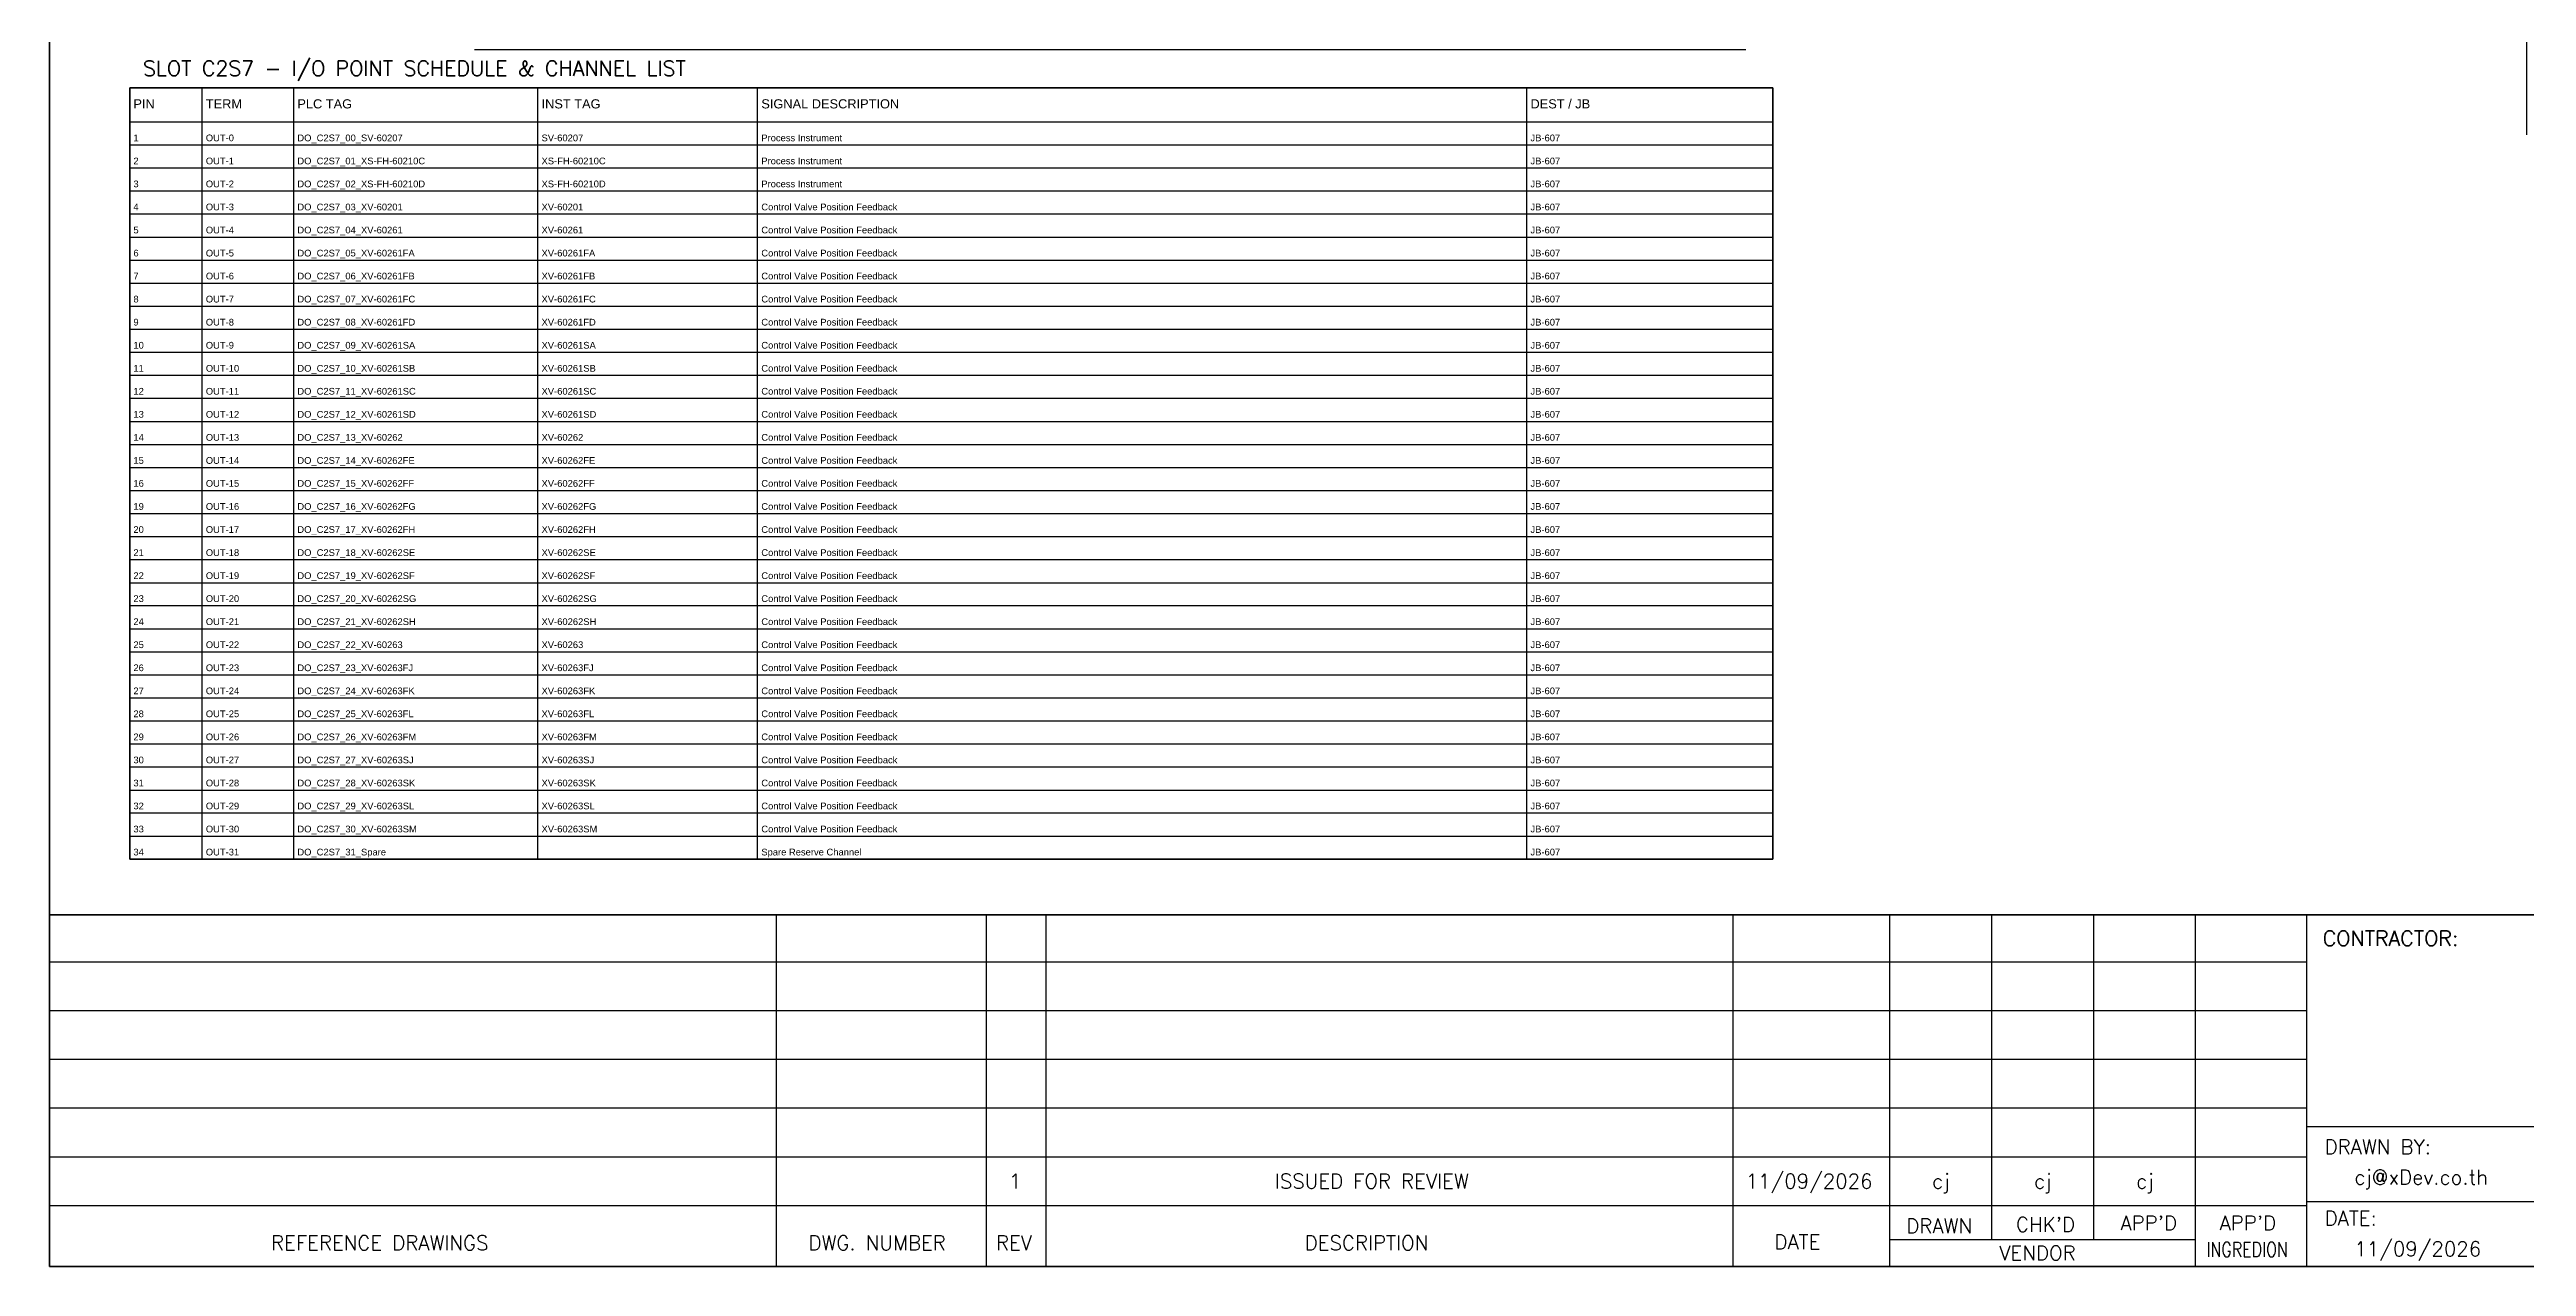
# Model space of a CAD drawing. Header units: millimetres. Extents: x 0 to 3893, y 0 to 2704.
# Drawn here: x 0 to 2029, y 0 to 997 of the extents above; entities that cross this region are included whole.
import ezdxf
from ezdxf.enums import TextEntityAlignment as Align

# ---------------------------------------------------------------- set-up
doc = ezdxf.new("R2010")
doc.units = ezdxf.units.MM
for name, color, linetype in [('GT_1', 9, 'Continuous'), ('HELPPOINT', 7, 'Continuous'), ('MEMBER', 7, 'Continuous')]:
    doc.layers.add(name, color=color, linetype=linetype)
doc.layers.add('IE-WIRE', color=7, linetype='Continuous', lineweight=25)
doc.styles.add('ROMANS', font='romans.shx', dxfattribs={"width": 0.85, "height": 25})
doc.styles.get("Standard").update_dxf_attribs({"font": 'arial.ttf'})

msp = doc.modelspace()

# ---------------------------------------------------------------- linework, layer by layer
at = {"color": 7}
for p, q in [((125, 333.8), (125, 965.9)), ((200, 333.8), (200, 965.9)), ((400, 333.8), (400, 965.9)), ((580, 333.8), (580, 965.9)), ((1210, 333.8), (1210, 965.9)), ((65.7, 937.9), (1411.5, 937.9))]:
    msp.add_line(p, q, dxfattribs=at)
at = {"color": 8}
for p, q in [((65.7, 919), (1411.5, 919)), ((65.7, 900.1), (1411.5, 900.1)), ((65.7, 881.3), (1411.5, 881.3)), ((65.7, 862.4), (1411.5, 862.4)), ((65.7, 843.5), (1411.5, 843.5)), ((65.7, 824.6), (1411.5, 824.6)), ((65.7, 805.8), (1411.5, 805.8)), ((65.7, 786.9), (1411.5, 786.9)), ((65.7, 768), (1411.5, 768)), ((65.7, 749.1), (1411.5, 749.1)), ((65.7, 730.2), (1411.5, 730.2)), ((65.7, 711.4), (1411.5, 711.4)), ((65.7, 692.5), (1411.5, 692.5)), ((65.7, 673.6), (1411.5, 673.6)), ((65.7, 654.7), (1411.5, 654.7)), ((65.7, 635.9), (1411.5, 635.9)), ((65.7, 617), (1411.5, 617)), ((65.7, 598.1), (1411.5, 598.1)), ((65.7, 579.2), (1411.5, 579.2)), ((65.7, 560.3), (1411.5, 560.3)), ((65.7, 541.5), (1411.5, 541.5)), ((65.7, 522.6), (1411.5, 522.6)), ((65.7, 503.7), (1411.5, 503.7)), ((65.7, 484.8), (1411.5, 484.8)), ((65.7, 465.9), (1411.5, 465.9)), ((65.7, 447.1), (1411.5, 447.1)), ((65.7, 428.2), (1411.5, 428.2)), ((65.7, 409.3), (1411.5, 409.3)), ((65.7, 390.4), (1411.5, 390.4)), ((65.7, 371.6), (1411.5, 371.6)), ((65.7, 352.7), (1411.5, 352.7))]:
    msp.add_line(p, q, dxfattribs=at)
msp.add_lwpolyline([(65.7, 965.9), (1411.5, 965.9), (1411.5, 333.8), (65.7, 333.8)], close=True)
at = {"color": 7}
msp.add_lwpolyline([(65.7, 333.8), (1411.5, 333.8), (1411.5, 965.9), (65.7, 965.9), (65.7, 333.8)], dxfattribs=at)
at = {"layer": 'GT_1', "color": 4}
for p, q in [((595.4, 0), (595.4, 288.2)), ((767.3, 0), (767.3, 288.2)), ((816.4, 0), (816.4, 288.2)), ((1379.1, 0), (1379.1, 288.2)), ((1507.4, 0), (1507.4, 288.2)), ((1591, 21.8), (1591, 288.2)), ((1674.5, 21.8), (1674.5, 288.2)), ((1757.8, 0), (1757.8, 288.2)), ((1848.8, 0), (1848.8, 288.2)), ((1848.8, 249.3), (0, 249.3)), ((1848.8, 209.5), (0, 209.5)), ((1848.8, 169.6), (0, 169.6)), ((1848.8, 129.7), (0, 129.7)), ((2635.8, 114.3), (1848.8, 114.3)), ((1848.8, 89.7), (0, 89.7)), ((1848.7, 49.8), (0, 49.8)), ((2635.8, 52.9), (1848.8, 52.9)), ((1757.8, 21.8), (1507.4, 21.8))]:
    msp.add_line(p, q, dxfattribs=at)
at = {"layer": 'HELPPOINT', "color": 4, "lineweight": 35}
for p, q in [((0, 0), (0, 2704.2)), ((0, 0), (0, 2704.2)), ((3893.3, 0), (0, 0)), ((3893.3, 0), (0, 0))]:
    msp.add_line(p, q, dxfattribs=at)
at = {"layer": 'IE-WIRE', "color": 4, "ltscale": 25.4}
msp.add_line((2028.8, 2406.8), (2028.8, 927.2), dxfattribs=at)
at = {"layer": 'IE-WIRE', "color": 4}
msp.add_line((348.1, 997.2), (1389.4, 997.2), dxfattribs=at)
at = {"layer": 'MEMBER', "color": 4, "lineweight": 35}
msp.add_line((0, 288.2), (3893.3, 288.2), dxfattribs=at)
msp.add_line((0, 288.2), (3893.3, 288.2), dxfattribs=at)

# ---------------------------------------------------------------- texts
at = {"color": 3}
for s, p in [('PIN', (68.7, 948.9)), ('TERM', (128, 948.9)), ('PLC TAG', (203, 948.9)), ('INST TAG', (403, 948.9)), ('SIGNAL DESCRIPTION', (583, 948.9)), ('DEST / JB', (1213, 948.9))]:
    msp.add_text(s, height=7.5, dxfattribs=at).set_placement(p)
at = {"color": 7}
for s, p in [('1', (68.7, 922)), ('OUT-0', (128, 922)), ('DO_C2S7_00_SV-60207', (203, 922)), ('SV-60207', (403, 922)), ('Process Instrument', (583, 922)), ('JB-607', (1213, 922)), ('2', (68.7, 903.1)), ('OUT-1', (128, 903.1)), ('DO_C2S7_01_XS-FH-60210C', (203, 903.1)), ('XS-FH-60210C', (403, 903.1)), ('Process Instrument', (583, 903.1)), ('JB-607', (1213, 903.1)), ('3', (68.7, 884.3)), ('OUT-2', (128, 884.3)), ('DO_C2S7_02_XS-FH-60210D', (203, 884.3)), ('XS-FH-60210D', (403, 884.3)), ('Process Instrument', (583, 884.3)), ('JB-607', (1213, 884.3)), ('4', (68.7, 865.4)), ('OUT-3', (128, 865.4)), ('OUT-4', (128, 846.5)), ('DO_C2S7_03_XV-60201', (203, 865.4)), ('DO_C2S7_04_XV-60261', (203, 846.5)), ('XV-60201', (403, 865.4)), ('XV-60261', (403, 846.5)), ('Control Valve Position Feedback', (583, 865.4)), ('Control Valve Position Feedback', (583, 846.5)), ('JB-607', (1213, 865.4)), ('JB-607', (1213, 846.5)), ('5', (68.7, 846.5)), ('6', (68.7, 827.6)), ('OUT-5', (128, 827.6)), ('DO_C2S7_05_XV-60261FA', (203, 827.6)), ('XV-60261FA', (403, 827.6)), ('Control Valve Position Feedback', (583, 827.6)), ('JB-607', (1213, 827.6)), ('7', (68.7, 808.8)), ('OUT-6', (128, 808.8)), ('DO_C2S7_06_XV-60261FB', (203, 808.8)), ('XV-60261FB', (403, 808.8)), ('Control Valve Position Feedback', (583, 808.8)), ('JB-607', (1213, 808.8)), ('8', (68.7, 789.9)), ('OUT-7', (128, 789.9)), ('DO_C2S7_07_XV-60261FC', (203, 789.9)), ('XV-60261FC', (403, 789.9)), ('Control Valve Position Feedback', (583, 789.9)), ('JB-607', (1213, 789.9)), ('9', (68.7, 771)), ('OUT-8', (128, 771)), ('DO_C2S7_08_XV-60261FD', (203, 771)), ('XV-60261FD', (403, 771)), ('Control Valve Position Feedback', (583, 771)), ('JB-607', (1213, 771)), ('10', (68.7, 752.1)), ('OUT-9', (128, 752.1)), ('DO_C2S7_09_XV-60261SA', (203, 752.1)), ('XV-60261SA', (403, 752.1)), ('Control Valve Position Feedback', (583, 752.1)), ('JB-607', (1213, 752.1)), ('11', (68.7, 733.2)), ('OUT-10', (128, 733.2)), ('DO_C2S7_10_XV-60261SB', (203, 733.2)), ('XV-60261SB', (403, 733.2)), ('Control Valve Position Feedback', (583, 733.2)), ('JB-607', (1213, 733.2)), ('12', (68.7, 714.4)), ('OUT-11', (128, 714.4)), ('DO_C2S7_11_XV-60261SC', (203, 714.4)), ('XV-60261SC', (403, 714.4)), ('Control Valve Position Feedback', (583, 714.4)), ('JB-607', (1213, 714.4)), ('13', (68.7, 695.5)), ('OUT-12', (128, 695.5)), ('DO_C2S7_12_XV-60261SD', (203, 695.5)), ('XV-60261SD', (403, 695.5)), ('Control Valve Position Feedback', (583, 695.5)), ('JB-607', (1213, 695.5)), ('14', (68.7, 676.6)), ('OUT-13', (128, 676.6)), ('DO_C2S7_13_XV-60262', (203, 676.6)), ('XV-60262', (403, 676.6)), ('Control Valve Position Feedback', (583, 676.6)), ('JB-607', (1213, 676.6)), ('15', (68.7, 657.7)), ('OUT-14', (128, 657.7)), ('DO_C2S7_14_XV-60262FE', (203, 657.7)), ('XV-60262FE', (403, 657.7)), ('Control Valve Position Feedback', (583, 657.7)), ('JB-607', (1213, 657.7)), ('16', (68.7, 638.9)), ('OUT-15', (128, 638.9)), ('DO_C2S7_15_XV-60262FF', (203, 638.9)), ('XV-60262FF', (403, 638.9)), ('Control Valve Position Feedback', (583, 638.9)), ('JB-607', (1213, 638.9)), ('19', (68.7, 620)), ('OUT-16', (128, 620)), ('DO_C2S7_16_XV-60262FG', (203, 620)), ('XV-60262FG', (403, 620)), ('Control Valve Position Feedback', (583, 620)), ('JB-607', (1213, 620)), ('20', (68.7, 601.1)), ('OUT-17', (128, 601.1)), ('DO_C2S7_17_XV-60262FH', (203, 601.1)), ('XV-60262FH', (403, 601.1)), ('Control Valve Position Feedback', (583, 601.1)), ('JB-607', (1213, 601.1)), ('21', (68.7, 582.2)), ('22', (68.7, 563.3)), ('OUT-18', (128, 582.2)), ('OUT-19', (128, 563.3)), ('DO_C2S7_18_XV-60262SE', (203, 582.2)), ('DO_C2S7_19_XV-60262SF', (203, 563.3)), ('XV-60262SE', (403, 582.2)), ('XV-60262SF', (403, 563.3)), ('Control Valve Position Feedback', (583, 582.2)), ('Control Valve Position Feedback', (583, 563.3)), ('JB-607', (1213, 582.2)), ('JB-607', (1213, 563.3)), ('23', (68.7, 544.5)), ('OUT-20', (128, 544.5)), ('DO_C2S7_20_XV-60262SG', (203, 544.5)), ('XV-60262SG', (403, 544.5)), ('Control Valve Position Feedback', (583, 544.5)), ('JB-607', (1213, 544.5)), ('24', (68.7, 525.6)), ('OUT-21', (128, 525.6)), ('DO_C2S7_21_XV-60262SH', (203, 525.6)), ('XV-60262SH', (403, 525.6)), ('Control Valve Position Feedback', (583, 525.6)), ('JB-607', (1213, 525.6)), ('25', (68.7, 506.7)), ('OUT-22', (128, 506.7)), ('DO_C2S7_22_XV-60263', (203, 506.7)), ('XV-60263', (403, 506.7)), ('Control Valve Position Feedback', (583, 506.7)), ('JB-607', (1213, 506.7)), ('26', (68.7, 487.8)), ('OUT-23', (128, 487.8)), ('DO_C2S7_23_XV-60263FJ', (203, 487.8)), ('XV-60263FJ', (403, 487.8)), ('Control Valve Position Feedback', (583, 487.8)), ('JB-607', (1213, 487.8)), ('27', (68.7, 468.9)), ('OUT-24', (128, 468.9)), ('DO_C2S7_24_XV-60263FK', (203, 468.9)), ('XV-60263FK', (403, 468.9)), ('Control Valve Position Feedback', (583, 468.9)), ('JB-607', (1213, 468.9)), ('28', (68.7, 450.1)), ('OUT-25', (128, 450.1)), ('DO_C2S7_25_XV-60263FL', (203, 450.1)), ('XV-60263FL', (403, 450.1)), ('Control Valve Position Feedback', (583, 450.1)), ('JB-607', (1213, 450.1)), ('29', (68.7, 431.2)), ('OUT-26', (128, 431.2)), ('DO_C2S7_26_XV-60263FM', (203, 431.2)), ('XV-60263FM', (403, 431.2)), ('Control Valve Position Feedback', (583, 431.2)), ('JB-607', (1213, 431.2)), ('30', (68.7, 412.3)), ('OUT-27', (128, 412.3)), ('DO_C2S7_27_XV-60263SJ', (203, 412.3)), ('XV-60263SJ', (403, 412.3)), ('Control Valve Position Feedback', (583, 412.3)), ('JB-607', (1213, 412.3)), ('31', (68.7, 393.4)), ('OUT-28', (128, 393.4)), ('DO_C2S7_28_XV-60263SK', (203, 393.4)), ('XV-60263SK', (403, 393.4)), ('Control Valve Position Feedback', (583, 393.4)), ('JB-607', (1213, 393.4)), ('32', (68.7, 374.6)), ('OUT-29', (128, 374.6)), ('DO_C2S7_29_XV-60263SL', (203, 374.6)), ('XV-60263SL', (403, 374.6)), ('Control Valve Position Feedback', (583, 374.6)), ('JB-607', (1213, 374.6)), ('33', (68.7, 355.7)), ('OUT-30', (128, 355.7)), ('DO_C2S7_30_XV-60263SM', (203, 355.7)), ('XV-60263SM', (403, 355.7)), ('Control Valve Position Feedback', (583, 355.7)), ('JB-607', (1213, 355.7)), ('34', (68.7, 336.8)), ('OUT-31', (128, 336.8)), ('DO_C2S7_31_Spare', (203, 336.8)), ('Spare Reserve Channel', (583, 336.8)), ('JB-607', (1213, 336.8))]:
    msp.add_text(s, height=5.5, dxfattribs=at).set_placement(p)
at = {"layer": 'MEMBER', "color": 4, "ltscale": 0.8, "style": 'ROMANS'}
for s, height, p in [('SLOT C2S7 - I/O POINT SCHEDULE & CHANNEL LIST', 12.35, (76.6, 975.6)), ('CONTRACTOR:', 12.35, (1861.9, 262.7)), ('DRAWN BY:', 11.88, (1863.4, 92.1)), ('cj@xDev.co.th', 11.875, (1887.8, 67.2)), ("APP'D", 11.88, (1696.2, 29.7)), ("APP'D", 11.88, (1777.4, 29.7)), ('DATE:', 11.88, (1863.4, 33.6)), ('REFERENCE DRAWINGS', 11.875, (181.4, 13.4)), ('DWG. NUMBER', 11.875, (621.6, 13.4)), ('REV', 11.88, (775.1, 13.4)), ('DESCRIPTION', 11.875, (1028, 13.4)), ('DATE', 11.88, (1412.8, 14.2)), ('DRAWN', 11.88, (1520.8, 27.3)), ("CHK'D", 11.88, (1610.6, 28.5)), ('11/09/2026', 11.88, (1887.8, 8.5)), ('VENDOR', 11.88, (1596.9, 5.1))]:
    msp.add_text(s, height=height, dxfattribs=at).set_placement(p)
for s, height, p in [('1', 11.9, (790.9, 69.9)), ('ISSUED FOR REVIEW', 11.875, (1083, 69.9)), ('11/09/2026', 11.88, (1441.2, 69.9)), ('cj', 11.88, (1549.1, 69.9)), ('cj', 11.88, (1632.6, 69.9)), ('cj', 11.88, (1716.2, 69.9))]:
    msp.add_text(s, height=height, dxfattribs=at).set_placement(p, align=Align.MIDDLE_CENTER)
at = {"layer": 'MEMBER', "color": 4, "ltscale": 0.8, "style": 'ROMANS', "width": 0.8}
msp.add_text('INGREDION', height=11.88, dxfattribs=at).set_placement((1766.6, 8))

doc.saveas('drawing.dxf')
